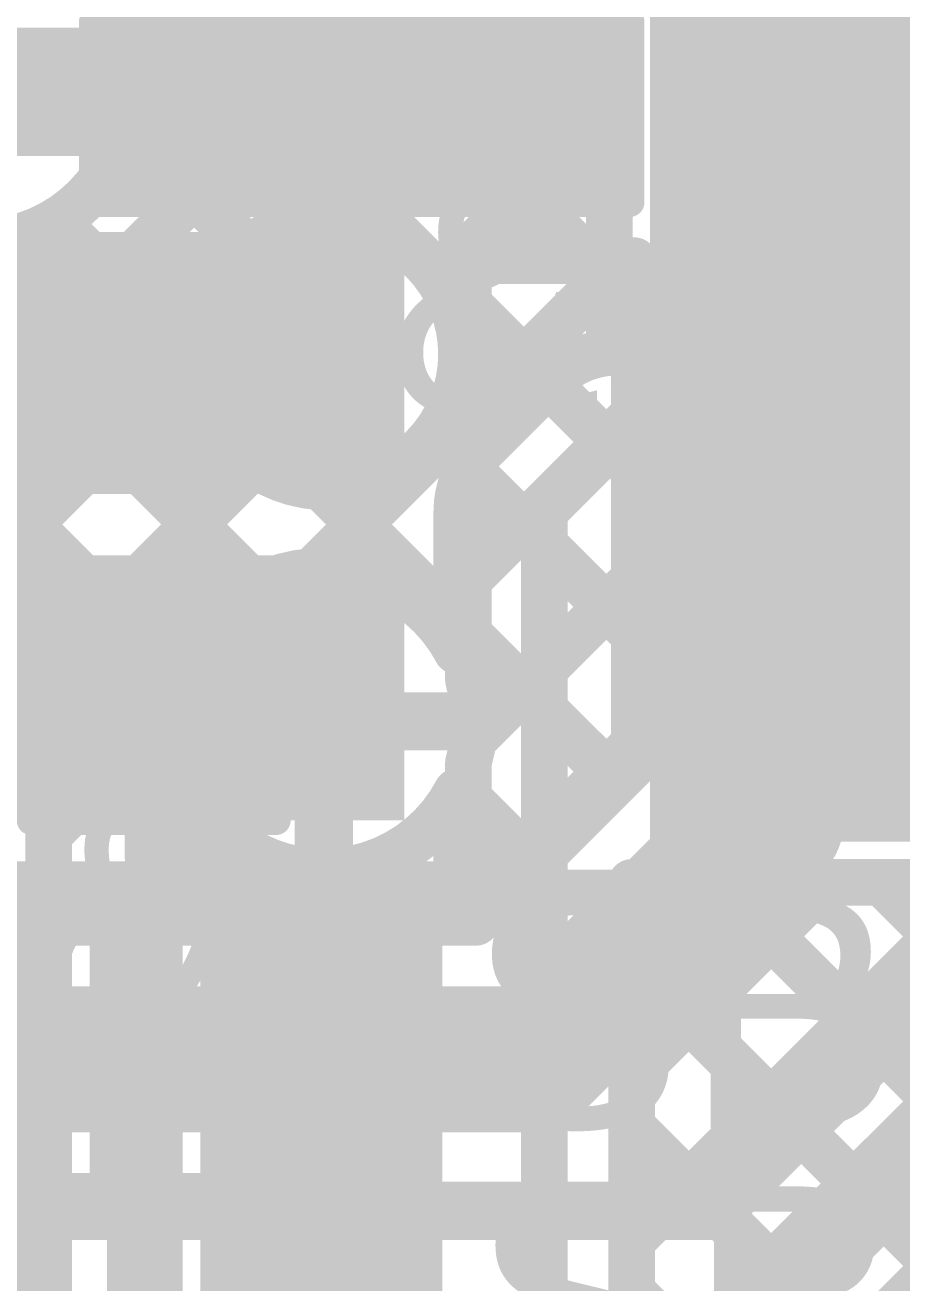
# Model space of a CAD drawing. Header units: millimetres. Extents: x -0.64 to 2.98, y -0.65 to 2.86.
# Drawn here: x 0.741 to 0.8914, y -0.0464 to 0.1695 of the extents above; entities that cross this region are included whole.
import ezdxf

# ---------------------------------------------------------------- set-up
doc = ezdxf.new("R2010")
doc.units = ezdxf.units.MM
doc.header["$MEASUREMENT"] = 0
for name, color, linetype in [('BottomLayer', 5, 'Continuous'), ('BottomOverlay', 54, 'Continuous'), ('BottomPaste', 16, 'Continuous'), ('BottomSolder', 6, 'Continuous'), ('Mechanical2', 216, 'Continuous'), ('TopLayer', 1, 'Continuous'), ('TopOverlay', 2, 'Continuous'), ('TopPaste', 8, 'Continuous'), ('TopSolder', 216, 'Continuous'), ('ViaHoleLayer', 16, 'Continuous')]:
    doc.layers.add(name, color=color, linetype=linetype)
doc.styles.add('Arial', font='', dxfattribs={"height": 0.2})
doc.styles.get('Arial').set_extended_font_data('Arial')

# ---------------------------------------------------------------- blocks, each defined once
blk = doc.blocks.new('SOLDER_BRIDGE_129')
at = {"layer": 'TopLayer'}
for points in [[(-0.045, -0.0175), (-0.045, 0.0175), (-0.015, 0.0175), (-0.015, -0.0175)], [(0.015, -0.0175), (0.015, 0.0175), (0.045, 0.0175), (0.045, -0.0175)]]:
    blk.add_hatch(color=1, dxfattribs=at).paths.add_polyline_path(points)
at = {"layer": 'TopPaste'}
for points in [[(-0.045, -0.0175), (-0.045, 0.0175), (-0.015, 0.0175), (-0.015, -0.0175)], [(0.015, -0.0175), (0.015, 0.0175), (0.045, 0.0175), (0.045, -0.0175)]]:
    blk.add_hatch(color=8, dxfattribs=at).paths.add_polyline_path(points)
at = {"layer": 'TopSolder'}
for points in [[(-0.049, -0.0215), (-0.049, 0.0215), (-0.011, 0.0215), (-0.011, -0.0215)], [(0.011, -0.0215), (0.011, 0.0215), (0.049, 0.0215), (0.049, -0.0215)]]:
    blk.add_hatch(color=216, dxfattribs=at).paths.add_polyline_path(points)
at = {"layer": 'TopOverlay', "const_width": 0.005}
for points in [[(-0.05, 0.022), (-0.05, -0.022)], [(0.05, 0.022), (-0.05, 0.022)], [(0.05, 0.022), (0.05, -0.022)], [(0.05, -0.022), (-0.05, -0.022)]]:
    blk.add_lwpolyline(points, dxfattribs=at)
at = {"layer": 'TopOverlay', "const_width": 0.0025}
for points in [[(-0.05125, 0.022, 1), (-0.04875, 0.022, 1)], [(-0.05125, 0.022, 1), (-0.04875, 0.022, 1)], [(0.04875, 0.022, 1), (0.05125, 0.022, 1)], [(0.04875, 0.022, 1), (0.05125, 0.022, 1)], [(-0.05125, -0.022, 1), (-0.04875, -0.022, 1)], [(-0.05125, -0.022, 1), (-0.04875, -0.022, 1)], [(0.04875, -0.022, 1), (0.05125, -0.022, 1)], [(0.04875, -0.022, 1), (0.05125, -0.022, 1)]]:
    blk.add_lwpolyline(points, format="xyb", close=True, dxfattribs=at)
blk = doc.blocks.new('PCM1865DBTR_289')
at = {"layer": 'TopLayer'}
for points in [[(0.1437, -0.02559), (0.08465, -0.02559), (0.08465, -0.01378), (0.1437, -0.01378)], [(0.1437, -0.04528), (0.08465, -0.04528), (0.08465, -0.03346), (0.1437, -0.03346)], [(0.1437, -0.06496), (0.08465, -0.06496), (0.08465, -0.05315), (0.1437, -0.05315)], [(0.1437, -0.08465), (0.08465, -0.08465), (0.08465, -0.07283), (0.1437, -0.07283)], [(0.1437, -0.10433), (0.08465, -0.10433), (0.08465, -0.09252), (0.1437, -0.09252)], [(0.1437, -0.12402), (0.08465, -0.12402), (0.08465, -0.1122), (0.1437, -0.1122)], [(0.1437, -0.1437), (0.08465, -0.1437), (0.08465, -0.13189), (0.1437, -0.13189)]]:
    blk.add_hatch(color=1, dxfattribs=at).paths.add_polyline_path(points)
at = {"layer": 'TopPaste'}
for points in [[(0.1437, -0.02559), (0.08465, -0.02559), (0.08465, -0.01378), (0.1437, -0.01378)], [(0.1437, -0.04528), (0.08465, -0.04528), (0.08465, -0.03346), (0.1437, -0.03346)], [(0.1437, -0.06496), (0.08465, -0.06496), (0.08465, -0.05315), (0.1437, -0.05315)], [(0.1437, -0.08465), (0.08465, -0.08465), (0.08465, -0.07283), (0.1437, -0.07283)], [(0.1437, -0.10433), (0.08465, -0.10433), (0.08465, -0.09252), (0.1437, -0.09252)], [(0.1437, -0.12402), (0.08465, -0.12402), (0.08465, -0.1122), (0.1437, -0.1122)], [(0.1437, -0.1437), (0.08465, -0.1437), (0.08465, -0.13189), (0.1437, -0.13189)]]:
    blk.add_hatch(color=8, dxfattribs=at).paths.add_polyline_path(points)
at = {"layer": 'TopSolder'}
for points in [[(0.1477, -0.00991), (0.08065, -0.00991), (0.08065, 0.00991), (0.1477, 0.00991)], [(0.1477, -0.02959), (0.08065, -0.02959), (0.08065, -0.00978), (0.1477, -0.00978)], [(0.1477, -0.04928), (0.08065, -0.04928), (0.08065, -0.02946), (0.1477, -0.02946)], [(0.1477, -0.06896), (0.08065, -0.06896), (0.08065, -0.04915), (0.1477, -0.04915)], [(0.1477, -0.08865), (0.08065, -0.08865), (0.08065, -0.06883), (0.1477, -0.06883)], [(0.1477, -0.10833), (0.08065, -0.10833), (0.08065, -0.08852), (0.1477, -0.08852)], [(0.1477, -0.12802), (0.08065, -0.12802), (0.08065, -0.1082), (0.1477, -0.1082)], [(0.1477, -0.1477), (0.08065, -0.1477), (0.08065, -0.12789), (0.1477, -0.12789)]]:
    blk.add_hatch(color=216, dxfattribs=at).paths.add_polyline_path(points)
at = {"layer": 'TopOverlay', "const_width": 0.005}
blk.add_lwpolyline([(-0.08, -0.155), (0.078, -0.155)], dxfattribs=at)
at = {"layer": 'TopOverlay', "const_width": 0.0025}
blk.add_lwpolyline([(0.07675, -0.155, 1), (0.07925, -0.155, 1)], format="xyb", close=True, dxfattribs=at)
blk = doc.blocks.new('SOLDER_BRIDGE_309')
at = {"layer": 'TopLayer'}
for points in [[(-0.045, -0.0175), (-0.045, 0.0175), (-0.015, 0.0175), (-0.015, -0.0175)], [(0.015, -0.0175), (0.015, 0.0175), (0.045, 0.0175), (0.045, -0.0175)]]:
    blk.add_hatch(color=1, dxfattribs=at).paths.add_polyline_path(points)
at = {"layer": 'TopPaste'}
for points in [[(-0.045, -0.0175), (-0.045, 0.0175), (-0.015, 0.0175), (-0.015, -0.0175)], [(0.015, -0.0175), (0.015, 0.0175), (0.045, 0.0175), (0.045, -0.0175)]]:
    blk.add_hatch(color=8, dxfattribs=at).paths.add_polyline_path(points)
at = {"layer": 'TopSolder'}
for points in [[(-0.049, -0.0215), (-0.049, 0.0215), (-0.011, 0.0215), (-0.011, -0.0215)], [(0.011, -0.0215), (0.011, 0.0215), (0.049, 0.0215), (0.049, -0.0215)]]:
    blk.add_hatch(color=216, dxfattribs=at).paths.add_polyline_path(points)
at = {"layer": 'TopOverlay', "const_width": 0.005}
for points in [[(-0.05, 0.022), (-0.05, -0.022)], [(0.05, 0.022), (-0.05, 0.022)], [(0.05, 0.022), (0.05, -0.022)], [(0.05, -0.022), (-0.05, -0.022)]]:
    blk.add_lwpolyline(points, dxfattribs=at)
at = {"layer": 'TopOverlay', "const_width": 0.0025}
for points in [[(-0.05125, 0.022, 1), (-0.04875, 0.022, 1)], [(-0.05125, 0.022, 1), (-0.04875, 0.022, 1)], [(0.04875, 0.022, 1), (0.05125, 0.022, 1)], [(0.04875, 0.022, 1), (0.05125, 0.022, 1)], [(-0.05125, -0.022, 1), (-0.04875, -0.022, 1)], [(-0.05125, -0.022, 1), (-0.04875, -0.022, 1)], [(0.04875, -0.022, 1), (0.05125, -0.022, 1)], [(0.04875, -0.022, 1), (0.05125, -0.022, 1)]]:
    blk.add_lwpolyline(points, format="xyb", close=True, dxfattribs=at)
blk = doc.blocks.new('CAP_0603_B_346')
at = {"layer": 'BottomLayer'}
for points in [[(-0.045, -0.0175), (-0.045, 0.0175), (-0.015, 0.0175), (-0.015, -0.0175)], [(0.015, -0.0175), (0.015, 0.0175), (0.045, 0.0175), (0.045, -0.0175)]]:
    blk.add_hatch(color=5, dxfattribs=at).paths.add_polyline_path(points)
at = {"layer": 'BottomPaste'}
for points in [[(-0.045, -0.0175), (-0.045, 0.0175), (-0.015, 0.0175), (-0.015, -0.0175)], [(0.015, -0.0175), (0.015, 0.0175), (0.045, 0.0175), (0.045, -0.0175)]]:
    blk.add_hatch(color=16, dxfattribs=at).paths.add_polyline_path(points)
at = {"layer": 'BottomSolder'}
for points in [[(-0.04736, -0.01986), (-0.04736, 0.01986), (-0.01264, 0.01986), (-0.01264, -0.01986)], [(0.01264, -0.01986), (0.01264, 0.01986), (0.04736, 0.01986), (0.04736, -0.01986)]]:
    blk.add_hatch(color=6, dxfattribs=at).paths.add_polyline_path(points)
at = {"layer": 'BottomOverlay', "const_width": 0.005}
for points in [[(-0.018, 0.021), (-0.049, 0.021)], [(-0.049, -0.021), (-0.049, 0.021)], [(0.049, 0.021), (0.018, 0.021)], [(0.049, -0.021), (0.049, 0.021)], [(-0.018, -0.021), (-0.049, -0.021)], [(0.049, -0.021), (0.018, -0.021)]]:
    blk.add_lwpolyline(points, dxfattribs=at)
at = {"layer": 'BottomOverlay', "const_width": 0.0025}
for points in [[(-0.05025, 0.021, 1), (-0.04775, 0.021, 1)], [(-0.05025, 0.021, 1), (-0.04775, 0.021, 1)], [(-0.01925, 0.021, 1), (-0.01675, 0.021, 1)], [(0.01675, 0.021, 1), (0.01925, 0.021, 1)], [(0.04775, 0.021, 1), (0.05025, 0.021, 1)], [(0.04775, 0.021, 1), (0.05025, 0.021, 1)], [(-0.05025, -0.021, 1), (-0.04775, -0.021, 1)], [(-0.05025, -0.021, 1), (-0.04775, -0.021, 1)], [(-0.01925, -0.021, 1), (-0.01675, -0.021, 1)], [(0.01675, -0.021, 1), (0.01925, -0.021, 1)], [(0.04775, -0.021, 1), (0.05025, -0.021, 1)], [(0.04775, -0.021, 1), (0.05025, -0.021, 1)]]:
    blk.add_lwpolyline(points, format="xyb", close=True, dxfattribs=at)
blk = doc.blocks.new('CAP_0603_B_348')
at = {"layer": 'BottomLayer'}
for points in [[(-0.045, -0.0175), (-0.045, 0.0175), (-0.015, 0.0175), (-0.015, -0.0175)], [(0.015, -0.0175), (0.015, 0.0175), (0.045, 0.0175), (0.045, -0.0175)]]:
    blk.add_hatch(color=5, dxfattribs=at).paths.add_polyline_path(points)
at = {"layer": 'BottomPaste'}
for points in [[(-0.045, -0.0175), (-0.045, 0.0175), (-0.015, 0.0175), (-0.015, -0.0175)], [(0.015, -0.0175), (0.015, 0.0175), (0.045, 0.0175), (0.045, -0.0175)]]:
    blk.add_hatch(color=16, dxfattribs=at).paths.add_polyline_path(points)
at = {"layer": 'BottomSolder'}
for points in [[(-0.04736, -0.01986), (-0.04736, 0.01986), (-0.01264, 0.01986), (-0.01264, -0.01986)], [(0.01264, -0.01986), (0.01264, 0.01986), (0.04736, 0.01986), (0.04736, -0.01986)]]:
    blk.add_hatch(color=6, dxfattribs=at).paths.add_polyline_path(points)
at = {"layer": 'BottomOverlay', "const_width": 0.005}
for points in [[(-0.049, -0.021), (-0.049, 0.021)], [(-0.018, 0.021), (-0.049, 0.021)], [(0.049, 0.021), (0.018, 0.021)], [(0.049, -0.021), (0.049, 0.021)], [(-0.018, -0.021), (-0.049, -0.021)], [(0.049, -0.021), (0.018, -0.021)]]:
    blk.add_lwpolyline(points, dxfattribs=at)
at = {"layer": 'BottomOverlay', "const_width": 0.0025}
for points in [[(-0.05025, 0.021, 1), (-0.04775, 0.021, 1)], [(-0.05025, 0.021, 1), (-0.04775, 0.021, 1)], [(-0.01925, 0.021, 1), (-0.01675, 0.021, 1)], [(0.01675, 0.021, 1), (0.01925, 0.021, 1)], [(0.04775, 0.021, 1), (0.05025, 0.021, 1)], [(0.04775, 0.021, 1), (0.05025, 0.021, 1)], [(-0.05025, -0.021, 1), (-0.04775, -0.021, 1)], [(-0.05025, -0.021, 1), (-0.04775, -0.021, 1)], [(-0.01925, -0.021, 1), (-0.01675, -0.021, 1)], [(0.01675, -0.021, 1), (0.01925, -0.021, 1)], [(0.04775, -0.021, 1), (0.05025, -0.021, 1)], [(0.04775, -0.021, 1), (0.05025, -0.021, 1)]]:
    blk.add_lwpolyline(points, format="xyb", close=True, dxfattribs=at)
blk = doc.blocks.new('CAP_0603_B_350')
at = {"layer": 'BottomLayer'}
for points in [[(-0.045, -0.0175), (-0.045, 0.0175), (-0.015, 0.0175), (-0.015, -0.0175)], [(0.015, -0.0175), (0.015, 0.0175), (0.045, 0.0175), (0.045, -0.0175)]]:
    blk.add_hatch(color=5, dxfattribs=at).paths.add_polyline_path(points)
at = {"layer": 'BottomPaste'}
for points in [[(-0.045, -0.0175), (-0.045, 0.0175), (-0.015, 0.0175), (-0.015, -0.0175)], [(0.015, -0.0175), (0.015, 0.0175), (0.045, 0.0175), (0.045, -0.0175)]]:
    blk.add_hatch(color=16, dxfattribs=at).paths.add_polyline_path(points)
at = {"layer": 'BottomSolder'}
for points in [[(-0.04736, -0.01986), (-0.04736, 0.01986), (-0.01264, 0.01986), (-0.01264, -0.01986)], [(0.01264, -0.01986), (0.01264, 0.01986), (0.04736, 0.01986), (0.04736, -0.01986)]]:
    blk.add_hatch(color=6, dxfattribs=at).paths.add_polyline_path(points)
at = {"layer": 'BottomOverlay', "const_width": 0.005}
for points in [[(-0.049, 0.021), (-0.018, 0.021)], [(-0.049, 0.021), (-0.049, -0.021)], [(0.018, 0.021), (0.049, 0.021)], [(0.049, 0.021), (0.049, -0.021)], [(-0.049, -0.021), (-0.018, -0.021)], [(0.018, -0.021), (0.049, -0.021)]]:
    blk.add_lwpolyline(points, dxfattribs=at)
at = {"layer": 'BottomOverlay', "const_width": 0.0025}
for points in [[(-0.05025, 0.021, 1), (-0.04775, 0.021, 1)], [(-0.05025, 0.021, 1), (-0.04775, 0.021, 1)], [(-0.01925, 0.021, 1), (-0.01675, 0.021, 1)], [(0.01675, 0.021, 1), (0.01925, 0.021, 1)], [(0.04775, 0.021, 1), (0.05025, 0.021, 1)], [(0.04775, 0.021, 1), (0.05025, 0.021, 1)], [(-0.05025, -0.021, 1), (-0.04775, -0.021, 1)], [(-0.05025, -0.021, 1), (-0.04775, -0.021, 1)], [(-0.01925, -0.021, 1), (-0.01675, -0.021, 1)], [(0.01675, -0.021, 1), (0.01925, -0.021, 1)], [(0.04775, -0.021, 1), (0.05025, -0.021, 1)], [(0.04775, -0.021, 1), (0.05025, -0.021, 1)]]:
    blk.add_lwpolyline(points, format="xyb", close=True, dxfattribs=at)

msp = doc.modelspace()

# ---------------------------------------------------------------- hatches: boundary and pattern name
at = {"layer": 'BottomLayer'}
for points in [[(0.754, 0.143), (0.842, 0.143), (0.842, 0.177), (0.754, 0.177)], [(0.735, 0.102), (0.806, 0.102), (0.806, 0.134), (0.735, 0.134)], [(0.701, 0.089), (0.806, 0.089), (0.806, 0.1155), (0.701, 0.1155)], [(0.632, 0.033), (0.806, 0.033), (0.806, 0.0785), (0.632, 0.0785)]]:
    msp.add_hatch(color=5, dxfattribs=at).paths.add_polyline_path(points)
h = msp.add_hatch(color=5, dxfattribs=at)
edge = h.paths.add_edge_path()
edge.add_arc((0.733, 0.158), 0.01181, 0, 360)
h = msp.add_hatch(color=5, dxfattribs=at)
edge = h.paths.add_edge_path()
edge.add_arc((0.793, 0.113), 0.01181, 0, 360)
h = msp.add_hatch(color=5, dxfattribs=at)
edge = h.paths.add_edge_path()
edge.add_arc((0.79218, 0.05), 0.01181, 0, 360)
h = msp.add_hatch(color=5, dxfattribs=at)
edge = h.paths.add_edge_path()
edge.add_arc((0.786, -0.008), 0.01181, 0, 360)
at = {"layer": 'BottomSolder'}
h = msp.add_hatch(color=6, dxfattribs=at)
edge = h.paths.add_edge_path()
edge.add_arc((0.793, 0.113), 0.00791, 0, 360)
h = msp.add_hatch(color=6, dxfattribs=at)
edge = h.paths.add_edge_path()
edge.add_arc((0.79218, 0.05), 0.00791, 0, 360)
h = msp.add_hatch(color=6, dxfattribs=at)
edge = h.paths.add_edge_path()
edge.add_arc((0.786, -0.008), 0.00791, 0, 360)
at = {"layer": 'TopLayer'}
h = msp.add_hatch(color=1, dxfattribs=at)
edge = h.paths.add_edge_path()
edge.add_arc((0.733, 0.158), 0.01181, 0, 360)
h = msp.add_hatch(color=1, dxfattribs=at)
edge = h.paths.add_edge_path()
edge.add_arc((0.793, 0.113), 0.01181, 0, 360)
h = msp.add_hatch(color=1, dxfattribs=at)
edge = h.paths.add_edge_path()
edge.add_arc((0.79218, 0.05), 0.01181, 0, 360)
h = msp.add_hatch(color=1, dxfattribs=at)
edge = h.paths.add_edge_path()
edge.add_arc((0.786, -0.008), 0.01181, 0, 360)
msp.add_hatch(color=1, dxfattribs=at).paths.add_polyline_path([(0.696, -0.08), (0.748, -0.08), (0.748, -0.038), (0.696, -0.038)])
at = {"layer": 'TopSolder'}
h = msp.add_hatch(color=216, dxfattribs=at)
edge = h.paths.add_edge_path()
edge.add_arc((0.793, 0.113), 0.00791, 0, 360)
h = msp.add_hatch(color=216, dxfattribs=at)
edge = h.paths.add_edge_path()
edge.add_arc((0.79218, 0.05), 0.00791, 0, 360)
h = msp.add_hatch(color=216, dxfattribs=at)
edge = h.paths.add_edge_path()
edge.add_arc((0.786, -0.008), 0.00791, 0, 360)
at = {"layer": 'ViaHoleLayer'}
h = msp.add_hatch(color=16, dxfattribs=at)
edge = h.paths.add_edge_path()
edge.add_arc((0.793, 0.113), 0.00591, 0, 360)
h = msp.add_hatch(color=16, dxfattribs=at)
edge = h.paths.add_edge_path()
edge.add_arc((0.79218, 0.05), 0.00591, 0, 360)
h = msp.add_hatch(color=16, dxfattribs=at)
edge = h.paths.add_edge_path()
edge.add_arc((0.786, -0.008), 0.00591, 0, 360)

# ---------------------------------------------------------------- linework, layer by layer
at = {"layer": 'BottomLayer'}
for points, const_width in [([(0.86894, 0.03294), (0.86894, 0.215)], 0.025), ([(0.77369, 0.15806), (0.77369, 0.18306)], 0.01), ([(0.82369, 0.15806), (0.82369, 0.18306)], 0.01), ([(0.70606, 0.158), (0.733, 0.158)], 0.022), ([(0.733, 0.158), (0.73303, 0.15803)], 0.022), ([(0.73303, 0.15803), (0.77366, 0.15803)], 0.022), ([(0.77366, 0.15803), (0.77369, 0.15806)], 0.022), ([(0.82369, 0.13306), (0.82369, 0.15806)], 0.01), ([(0.817, 0.10257), (0.8435, 0.12906)], 0.008), ([(0.817, 0.12906), (0.84544, 0.12906)], 0.008), ([(0.83782, 0.12906), (0.84544, 0.12145)], 0.008), ([(0.84544, 0.04267), (0.84544, 0.12906)], 0.008), ([(0.817, 0.091), (0.817, 0.1265)], 0.008), ([(0.817, 0.091), (0.817, 0.1265)], 0.008), ([(0.817, 0.1216), (0.84544, 0.09316)], 0.008), ([(0.753, 0.112), (0.75369, 0.11269)], 0.022), ([(0.79269, 0.11269), (0.793, 0.113)], 0.022), ([(0.817, 0.07428), (0.84544, 0.10272)], 0.008), ([(0.817, 0.09332), (0.84544, 0.06488)], 0.008), ([(0.817, 0.078), (0.817, 0.0895)], 0.008), ([(0.817, 0.078), (0.817, 0.0895)], 0.008), ([(0.817, 0.05709), (0.817, 0.078)], 0.008), ([(0.81779, 0.04679), (0.84544, 0.07444)], 0.008), ([(0.817, 0.06503), (0.8424, 0.03963)], 0.008), ([(0.763, 0.027), (0.763, 0.052)], 0.01), ([(0.79218, 0.05), (0.81399, 0.05)], 0.01), ([(0.79218, 0.02819), (0.79218, 0.05)], 0.01), ([(0.81479, 0.0155), (0.84544, 0.04615)], 0.008), ([(0.817, 0.022), (0.817, 0.04291)], 0.008), ([(0.81827, 0.0155), (0.84544, 0.04267)], 0.008), ([(0.828, -0.008), (0.86894, 0.03294)], 0.025), ([(0.817, 0.03675), (0.82826, 0.02549)], 0.008), ([(0.655, 0.022), (0.817, 0.022)], 0.008), ([(0.74689, 0.022), (0.75339, 0.0155)], 0.008), ([(0.75822, 0.0155), (0.76472, 0.022)], 0.008), ([(0.77518, 0.022), (0.78168, 0.0155)], 0.008), ([(0.7865, 0.0155), (0.793, 0.022)], 0.008), ([(0.80346, 0.022), (0.80996, 0.0155)], 0.008), ([(0.674, 0.0155), (0.786, 0.0155)], 0.008), ([(0.786, 0.0155), (0.81827, 0.0155)], 0.008), ([(0.859, -0.034), (0.9, 0.007)], 0.01), ([(0.674, -0.008), (0.786, -0.008)], 0.025), ([(0.786, -0.008), (0.828, -0.008)], 0.025), ([(0.86728, -0.054), (0.92, -0.00128)], 0.01), ([(0.68972, -0.034), (0.859, -0.034)], 0.01)]:
    msp.add_lwpolyline(points, dxfattribs=dict(at, const_width=const_width))
for points, const_width in [([(0.7275, 0.158, 1), (0.7385, 0.158, 1)], 0.011), ([(0.7275, 0.158, 1), (0.7385, 0.158, 1)], 0.011), ([(0.72753, 0.15803, 1), (0.73853, 0.15803, 1)], 0.011), ([(0.72753, 0.15803, 1), (0.73853, 0.15803, 1)], 0.011), ([(0.76816, 0.15803, 1), (0.77916, 0.15803, 1)], 0.011), ([(0.76816, 0.15803, 1), (0.77916, 0.15803, 1)], 0.011), ([(0.76819, 0.15806, 1), (0.77919, 0.15806, 1)], 0.011), ([(0.77119, 0.15806, 1), (0.77619, 0.15806, 1)], 0.005), ([(0.82119, 0.15806, 1), (0.82619, 0.15806, 1)], 0.005), ([(0.82119, 0.15806, 1), (0.82619, 0.15806, 1)], 0.005), ([(0.82119, 0.13306, 1), (0.82619, 0.13306, 1)], 0.005), ([(0.815, 0.12906, 1), (0.819, 0.12906, 1)], 0.004), ([(0.83582, 0.12906, 1), (0.83982, 0.12906, 1)], 0.004), ([(0.8415, 0.12906, 1), (0.8455, 0.12906, 1)], 0.004), ([(0.84344, 0.12906, 1), (0.84744, 0.12906, 1)], 0.004), ([(0.84344, 0.12906, 1), (0.84744, 0.12906, 1)], 0.004), ([(0.815, 0.1265, 1), (0.819, 0.1265, 1)], 0.004), ([(0.815, 0.1265, 1), (0.819, 0.1265, 1)], 0.004), ([(0.815, 0.1216, 1), (0.819, 0.1216, 1)], 0.004), ([(0.84344, 0.12145, 1), (0.84744, 0.12145, 1)], 0.004), ([(0.74819, 0.11269, 1), (0.75919, 0.11269, 1)], 0.011), ([(0.78719, 0.11269, 1), (0.79819, 0.11269, 1)], 0.011), ([(0.7875, 0.113, 1), (0.7985, 0.113, 1)], 0.011), ([(0.7475, 0.112, 1), (0.7585, 0.112, 1)], 0.011), ([(0.815, 0.10257, 1), (0.819, 0.10257, 1)], 0.004), ([(0.84344, 0.10272, 1), (0.84744, 0.10272, 1)], 0.004), ([(0.815, 0.09332, 1), (0.819, 0.09332, 1)], 0.004), ([(0.84344, 0.09316, 1), (0.84744, 0.09316, 1)], 0.004), ([(0.815, 0.091, 1), (0.819, 0.091, 1)], 0.004), ([(0.815, 0.091, 1), (0.819, 0.091, 1)], 0.004), ([(0.815, 0.0895, 1), (0.819, 0.0895, 1)], 0.004), ([(0.815, 0.0895, 1), (0.819, 0.0895, 1)], 0.004), ([(0.815, 0.078, 1), (0.819, 0.078, 1)], 0.004), ([(0.815, 0.078, 1), (0.819, 0.078, 1)], 0.004), ([(0.815, 0.078, 1), (0.819, 0.078, 1)], 0.004), ([(0.815, 0.07428, 1), (0.819, 0.07428, 1)], 0.004), ([(0.84344, 0.07444, 1), (0.84744, 0.07444, 1)], 0.004), ([(0.815, 0.06503, 1), (0.819, 0.06503, 1)], 0.004), ([(0.84344, 0.06488, 1), (0.84744, 0.06488, 1)], 0.004), ([(0.815, 0.05709, 1), (0.819, 0.05709, 1)], 0.004), ([(0.815, 0.05709, 1), (0.819, 0.05709, 1)], 0.004), ([(0.7605, 0.052, 1), (0.7655, 0.052, 1)], 0.005), ([(0.78968, 0.05, 1), (0.79468, 0.05, 1)], 0.005), ([(0.78968, 0.05, 1), (0.79468, 0.05, 1)], 0.005), ([(0.81149, 0.05, 1), (0.81649, 0.05, 1)], 0.005), ([(0.81599, 0.05, 1), (0.81999, 0.05, 1)], 0.004), ([(0.81599, 0.05, 1), (0.81999, 0.05, 1)], 0.004), ([(0.81579, 0.04679, 1), (0.81979, 0.04679, 1)], 0.004), ([(0.84344, 0.04615, 1), (0.84744, 0.04615, 1)], 0.004), ([(0.815, 0.04291, 1), (0.819, 0.04291, 1)], 0.004), ([(0.815, 0.04291, 1), (0.819, 0.04291, 1)], 0.004), ([(0.84344, 0.04267, 1), (0.84744, 0.04267, 1)], 0.004), ([(0.84344, 0.04267, 1), (0.84744, 0.04267, 1)], 0.004), ([(0.86269, 0.03294, 1), (0.87519, 0.03294, 1)], 0.0125), ([(0.86269, 0.03294, 1), (0.87519, 0.03294, 1)], 0.0125), ([(0.8404, 0.03963, 1), (0.8444, 0.03963, 1)], 0.004), ([(0.815, 0.03675, 1), (0.819, 0.03675, 1)], 0.004), ([(0.78968, 0.02819, 1), (0.79468, 0.02819, 1)], 0.005), ([(0.7605, 0.027, 1), (0.7655, 0.027, 1)], 0.005), ([(0.82626, 0.02549, 1), (0.83026, 0.02549, 1)], 0.004), ([(0.74489, 0.022, 1), (0.74889, 0.022, 1)], 0.004), ([(0.76272, 0.022, 1), (0.76672, 0.022, 1)], 0.004), ([(0.77318, 0.022, 1), (0.77718, 0.022, 1)], 0.004), ([(0.791, 0.022, 1), (0.795, 0.022, 1)], 0.004), ([(0.80146, 0.022, 1), (0.80546, 0.022, 1)], 0.004), ([(0.815, 0.022, 1), (0.819, 0.022, 1)], 0.004), ([(0.815, 0.022, 1), (0.819, 0.022, 1)], 0.004), ([(0.75139, 0.0155, 1), (0.75539, 0.0155, 1)], 0.004), ([(0.75622, 0.0155, 1), (0.76022, 0.0155, 1)], 0.004), ([(0.77968, 0.0155, 1), (0.78368, 0.0155, 1)], 0.004), ([(0.784, 0.0155, 1), (0.788, 0.0155, 1)], 0.004), ([(0.784, 0.0155, 1), (0.788, 0.0155, 1)], 0.004), ([(0.7845, 0.0155, 1), (0.7885, 0.0155, 1)], 0.004), ([(0.80796, 0.0155, 1), (0.81196, 0.0155, 1)], 0.004), ([(0.81279, 0.0155, 1), (0.81679, 0.0155, 1)], 0.004), ([(0.81627, 0.0155, 1), (0.82027, 0.0155, 1)], 0.004), ([(0.81627, 0.0155, 1), (0.82027, 0.0155, 1)], 0.004), ([(0.77975, -0.008, 1), (0.79225, -0.008, 1)], 0.0125), ([(0.77975, -0.008, 1), (0.79225, -0.008, 1)], 0.0125), ([(0.82175, -0.008, 1), (0.83425, -0.008, 1)], 0.0125), ([(0.82175, -0.008, 1), (0.83425, -0.008, 1)], 0.0125), ([(0.8565, -0.034, 1), (0.8615, -0.034, 1)], 0.005), ([(0.8565, -0.034, 1), (0.8615, -0.034, 1)], 0.005)]:
    msp.add_lwpolyline(points, format="xyb", close=True, dxfattribs=dict(at, const_width=const_width))
at = {"layer": 'BottomLayer', "const_width": 0.008}
for points in [[(0.817, 0.05709, -0.069641), (0.81799, 0.05)], [(0.81799, 0.05, -0.069641), (0.817, 0.04291)]]:
    msp.add_lwpolyline(points, format="xyb", dxfattribs=at)
at = {"layer": 'Mechanical2', "const_width": 0.01}
msp.add_lwpolyline([(1.75783, 2.80917, -6.230382), (0.64896, 2.81029)], format="xyb", dxfattribs=at)
at = {"layer": 'TopLayer'}
for points, const_width in [([(0.75758, 0.128), (0.8303, 0.20072)], 0.008), ([(0.75881, 0.15751), (0.80201, 0.20072)], 0.008), ([(0.76617, 0.20072), (0.84116, 0.12572)], 0.008), ([(0.79445, 0.20072), (0.84116, 0.154)], 0.008), ([(0.7463, 0.1923), (0.83069, 0.10791)], 0.008), ([(0.79367, 0.1358), (0.84116, 0.1833)], 0.008), ([(0.84116, 0.16016), (0.84116, 0.17428)], 0.008), ([(0.84116, 0.16016), (0.84116, 0.17428)], 0.008), ([(0.84116, 0.1546), (0.84116, 0.16016)], 0.008), ([(0.733, 0.158), (0.75481, 0.158)], 0.01), ([(0.81191, 0.12576), (0.84116, 0.15502)], 0.008), ([(0.84116, 0.14047), (0.84116, 0.1546)], 0.008), ([(0.84116, 0.14047), (0.84116, 0.1546)], 0.008), ([(0.75814, 0.15217), (0.77917, 0.13114)], 0.008), ([(0.84116, 0.13491), (0.84116, 0.14047)], 0.008), ([(0.88169, 0.13769), (0.95331, 0.13769)], 0.008), ([(0.74621, 0.13582), (0.75403, 0.128)], 0.008), ([(0.84116, 0.12079), (0.84116, 0.13491)], 0.008), ([(0.84116, 0.12079), (0.84116, 0.13491)], 0.008), ([(0.71121, 0.128), (0.77581, 0.128)], 0.008), ([(0.79017, 0.07573), (0.84116, 0.12673)], 0.008), ([(0.84116, 0.11523), (0.84116, 0.12079)], 0.008), ([(0.88169, 0.11801), (0.8817, 0.118)], 0.008), ([(0.8817, 0.118), (0.93963, 0.118)], 0.008), ([(0.705, 0.113), (0.793, 0.113)], 0.008), ([(0.8194, 0.09661), (0.83171, 0.10892)], 0.008), ([(0.69868, 0.09832), (0.747, 0.05)], 0.008), ([(0.72021, 0.098), (0.75321, 0.065)], 0.008), ([(0.72021, 0.098), (0.77581, 0.098)], 0.008), ([(0.72746, 0.098), (0.76046, 0.065)], 0.008), ([(0.73804, 0.08017), (0.75586, 0.098)], 0.008), ([(0.75575, 0.098), (0.78065, 0.07309)], 0.008), ([(0.81114, 0.09917), (0.81694, 0.09338)], 0.008), ([(0.83, 0.086), (0.84232, 0.09832)], 0.008), ([(0.84232, 0.09832), (0.88169, 0.09832)], 0.008), ([(0.75218, 0.06603), (0.78024, 0.09409)], 0.008), ([(0.79181, 0.09022), (0.815, 0.06703)], 0.008), ([(0.815, 0.06206), (0.815, 0.086)], 0.008), ([(0.83, -0.081), (0.83, 0.086)], 0.008), ([(0.88169, 0.07864), (0.92436, 0.07864)], 0.008), ([(0.79218, 0.05), (0.79218, 0.07181)], 0.01), ([(0.8107, 0.06798), (0.815, 0.07228)], 0.008), ([(0.75321, 0.065), (0.77118, 0.065)], 0.008), ([(0.88169, 0.05895), (0.92105, 0.05895)], 0.008), ([(0.747, 0.05), (0.79218, 0.05)], 0.008), ([(0.79218, 0.02819), (0.79218, 0.05)], 0.01), ([(0.88169, 0.03927), (0.91773, 0.03927)], 0.008), ([(0.815, 0.0205), (0.815, 0.03794)], 0.008), ([(0.745, 0.0205), (0.745, 0.03513)], 0.008), ([(0.745, 0.03057), (0.74943, 0.035)], 0.008), ([(0.747, 0.035), (0.77118, 0.035)], 0.008), ([(0.76218, 0.035), (0.77668, 0.0205)], 0.008), ([(0.756, 0.01328), (0.7742, 0.03148)], 0.008), ([(0.7915, 0.0205), (0.79539, 0.02439)], 0.008), ([(0.80005, 0.02542), (0.80496, 0.0205)], 0.008), ([(0.845, -0.081), (0.845, 0.02236)], 0.008), ([(0.845, 0.01743), (0.84993, 0.02236)], 0.008), ([(0.845, 0.02236), (0.91343, 0.02236)], 0.008), ([(0.845, -0.03914), (0.9065, 0.02236)], 0.008), ([(0.845, -0.01085), (0.87822, 0.02236)], 0.008), ([(0.85967, 0.02236), (0.91638, -0.03435)], 0.008), ([(0.88795, 0.02236), (0.916, -0.00568)], 0.008), ([(0.745, 0.0205), (0.756, 0.0205)], 0.008), ([(0.756, -0.027), (0.756, 0.0205)], 0.008), ([(0.764, 0.0205), (0.815, 0.0205)], 0.008), ([(0.764, -0.00197), (0.764, 0.0205)], 0.008), ([(0.756, 0.01289), (0.764, 0.00489)], 0.008), ([(0.845, 0.00875), (0.94065, -0.0869)], 0.008), ([(0.845, -0.06742), (0.916, 0.00358)], 0.008), ([(0.756, -0.015), (0.76319, -0.00781)], 0.008), ([(0.764, -0.0295), (0.764, -0.01403)], 0.008), ([(0.756, -0.01539), (0.764, -0.02339)], 0.008), ([(0.845, -0.01954), (0.91236, -0.0869)], 0.008), ([(0.85376, -0.08695), (0.916, -0.02471)], 0.008), ([(0.759, -0.08), (0.759, -0.027)], 0.008), ([(0.764, -0.0365), (0.764, -0.0295)], 0.008), ([(0.764, -0.0365), (0.764, -0.0295)], 0.008), ([(0.759, -0.04029), (0.764, -0.03529)], 0.008), ([(0.764, -0.062), (0.764, -0.0365)], 0.008), ([(0.759, -0.04667), (0.764, -0.05167)], 0.008), ([(0.845, -0.04782), (0.88408, -0.0869)], 0.008)]:
    msp.add_lwpolyline(points, dxfattribs=dict(at, const_width=const_width))
at = {"layer": 'TopLayer', "const_width": 0.008}
for points in [[(0.72875, 0.18346, -0.463488), (0.75881, 0.158)], [(0.75881, 0.158, -1.086242), (0.70754, 0.16225)], [(0.77581, 0.128, -0.692979), (0.81581, 0.113)], [(0.81581, 0.113, -0.692979), (0.77581, 0.098)], [(0.83172, 0.10893, -0.178908), (0.84116, 0.11328)], [(0.83172, 0.10893, -0.178762), (0.84116, 0.11328)], [(0.815, 0.086, -0.198912), (0.81939, 0.09661)], [(0.815, 0.086, -0.198764), (0.81939, 0.0966)], [(0.77118, 0.065, -0.557783), (0.815, 0.06206)], [(0.815, 0.03794, -0.557783), (0.77118, 0.035)], [(0.764, -0.01403, -0.13453), (0.764, -0.00197)]]:
    msp.add_lwpolyline(points, format="xyb", dxfattribs=at)
at = {"layer": 'TopLayer'}
for points, const_width in [([(0.83916, 0.16016, 1), (0.84316, 0.16016, 1)], 0.004), ([(0.83916, 0.16016, 1), (0.84316, 0.16016, 1)], 0.004), ([(0.83916, 0.16016, 1), (0.84316, 0.16016, 1)], 0.004), ([(0.75231, 0.158, 1), (0.75731, 0.158, 1)], 0.005), ([(0.75681, 0.158, 1), (0.76081, 0.158, 1)], 0.004), ([(0.75681, 0.158, 1), (0.76081, 0.158, 1)], 0.004), ([(0.75681, 0.15751, 1), (0.76081, 0.15751, 1)], 0.004), ([(0.83916, 0.15502, 1), (0.84316, 0.15502, 1)], 0.004), ([(0.83916, 0.1546, 1), (0.84316, 0.1546, 1)], 0.004), ([(0.83916, 0.1546, 1), (0.84316, 0.1546, 1)], 0.004), ([(0.83916, 0.1546, 1), (0.84316, 0.1546, 1)], 0.004), ([(0.83916, 0.154, 1), (0.84316, 0.154, 1)], 0.004), ([(0.75614, 0.15217, 1), (0.76014, 0.15217, 1)], 0.004), ([(0.83916, 0.14047, 1), (0.84316, 0.14047, 1)], 0.004), ([(0.83916, 0.14047, 1), (0.84316, 0.14047, 1)], 0.004), ([(0.83916, 0.14047, 1), (0.84316, 0.14047, 1)], 0.004), ([(0.87969, 0.13769, 1), (0.88369, 0.13769, 1)], 0.004), ([(0.74421, 0.13582, 1), (0.74821, 0.13582, 1)], 0.004), ([(0.79167, 0.1358, 1), (0.79567, 0.1358, 1)], 0.004), ([(0.83916, 0.13491, 1), (0.84316, 0.13491, 1)], 0.004), ([(0.83916, 0.13491, 1), (0.84316, 0.13491, 1)], 0.004), ([(0.83916, 0.13491, 1), (0.84316, 0.13491, 1)], 0.004), ([(0.77717, 0.13114, 1), (0.78117, 0.13114, 1)], 0.004), ([(0.75203, 0.128, 1), (0.75603, 0.128, 1)], 0.004), ([(0.75558, 0.128, 1), (0.75958, 0.128, 1)], 0.004), ([(0.77381, 0.128, 1), (0.77781, 0.128, 1)], 0.004), ([(0.77381, 0.128, 1), (0.77781, 0.128, 1)], 0.004), ([(0.80991, 0.12576, 1), (0.81391, 0.12576, 1)], 0.004), ([(0.83916, 0.12673, 1), (0.84316, 0.12673, 1)], 0.004), ([(0.83916, 0.12572, 1), (0.84316, 0.12572, 1)], 0.004), ([(0.83916, 0.12079, 1), (0.84316, 0.12079, 1)], 0.004), ([(0.83916, 0.12079, 1), (0.84316, 0.12079, 1)], 0.004), ([(0.83916, 0.12079, 1), (0.84316, 0.12079, 1)], 0.004), ([(0.87969, 0.11801, 1), (0.88369, 0.11801, 1)], 0.004), ([(0.8797, 0.118, 1), (0.8837, 0.118, 1)], 0.004), ([(0.8797, 0.118, 1), (0.8837, 0.118, 1)], 0.004), ([(0.83916, 0.11523, 1), (0.84316, 0.11523, 1)], 0.004), ([(0.791, 0.113, 1), (0.795, 0.113, 1)], 0.004), ([(0.81381, 0.113, 1), (0.81781, 0.113, 1)], 0.004), ([(0.81381, 0.113, 1), (0.81781, 0.113, 1)], 0.004), ([(0.83916, 0.11328, 1), (0.84316, 0.11328, 1)], 0.004), ([(0.83916, 0.11328, 1), (0.84316, 0.11328, 1)], 0.004), ([(0.82971, 0.10892, 1), (0.83371, 0.10892, 1)], 0.004), ([(0.82972, 0.10893, 1), (0.83372, 0.10893, 1)], 0.004), ([(0.82972, 0.10893, 1), (0.83372, 0.10893, 1)], 0.004), ([(0.82869, 0.10791, 1), (0.83269, 0.10791, 1)], 0.004), ([(0.75375, 0.098, 1), (0.75775, 0.098, 1)], 0.004), ([(0.75386, 0.098, 1), (0.75786, 0.098, 1)], 0.004), ([(0.77381, 0.098, 1), (0.77781, 0.098, 1)], 0.004), ([(0.77381, 0.098, 1), (0.77781, 0.098, 1)], 0.004), ([(0.80914, 0.09917, 1), (0.81314, 0.09917, 1)], 0.004), ([(0.84032, 0.09832, 1), (0.84432, 0.09832, 1)], 0.004), ([(0.84032, 0.09832, 1), (0.84432, 0.09832, 1)], 0.004), ([(0.87969, 0.09832, 1), (0.88369, 0.09832, 1)], 0.004), ([(0.81739, 0.09661, 1), (0.82139, 0.09661, 1)], 0.004), ([(0.81739, 0.0966, 1), (0.82139, 0.0966, 1)], 0.004), ([(0.8174, 0.09661, 1), (0.8214, 0.09661, 1)], 0.004), ([(0.77824, 0.09409, 1), (0.78224, 0.09409, 1)], 0.004), ([(0.81494, 0.09338, 1), (0.81894, 0.09338, 1)], 0.004), ([(0.78981, 0.09022, 1), (0.79381, 0.09022, 1)], 0.004), ([(0.813, 0.086, 1), (0.817, 0.086, 1)], 0.004), ([(0.813, 0.086, 1), (0.817, 0.086, 1)], 0.004), ([(0.813, 0.086, 1), (0.817, 0.086, 1)], 0.004), ([(0.828, 0.086, 1), (0.832, 0.086, 1)], 0.004), ([(0.828, 0.086, 1), (0.832, 0.086, 1)], 0.004), ([(0.73604, 0.08017, 1), (0.74004, 0.08017, 1)], 0.004), ([(0.87969, 0.07864, 1), (0.88369, 0.07864, 1)], 0.004), ([(0.78817, 0.07573, 1), (0.79217, 0.07573, 1)], 0.004), ([(0.77865, 0.07309, 1), (0.78265, 0.07309, 1)], 0.004), ([(0.78968, 0.07181, 1), (0.79468, 0.07181, 1)], 0.005), ([(0.813, 0.07228, 1), (0.817, 0.07228, 1)], 0.004), ([(0.8087, 0.06798, 1), (0.8127, 0.06798, 1)], 0.004), ([(0.75018, 0.06603, 1), (0.75418, 0.06603, 1)], 0.004), ([(0.813, 0.06703, 1), (0.817, 0.06703, 1)], 0.004), ([(0.75121, 0.065, 1), (0.75521, 0.065, 1)], 0.004), ([(0.75121, 0.065, 1), (0.75521, 0.065, 1)], 0.004), ([(0.75846, 0.065, 1), (0.76246, 0.065, 1)], 0.004), ([(0.76918, 0.065, 1), (0.77318, 0.065, 1)], 0.004), ([(0.76918, 0.065, 1), (0.77318, 0.065, 1)], 0.004), ([(0.813, 0.06206, 1), (0.817, 0.06206, 1)], 0.004), ([(0.813, 0.06206, 1), (0.817, 0.06206, 1)], 0.004), ([(0.87969, 0.05895, 1), (0.88369, 0.05895, 1)], 0.004), ([(0.745, 0.05, 1), (0.749, 0.05, 1)], 0.004), ([(0.745, 0.05, 1), (0.749, 0.05, 1)], 0.004), ([(0.78968, 0.05, 1), (0.79468, 0.05, 1)], 0.005), ([(0.78968, 0.05, 1), (0.79468, 0.05, 1)], 0.005), ([(0.79018, 0.05, 1), (0.79418, 0.05, 1)], 0.004), ([(0.87969, 0.03927, 1), (0.88369, 0.03927, 1)], 0.004), ([(0.813, 0.03794, 1), (0.817, 0.03794, 1)], 0.004), ([(0.813, 0.03794, 1), (0.817, 0.03794, 1)], 0.004), ([(0.743, 0.03513, 1), (0.747, 0.03513, 1)], 0.004), ([(0.745, 0.035, 1), (0.749, 0.035, 1)], 0.004), ([(0.74743, 0.035, 1), (0.75143, 0.035, 1)], 0.004), ([(0.76018, 0.035, 1), (0.76418, 0.035, 1)], 0.004), ([(0.76918, 0.035, 1), (0.77318, 0.035, 1)], 0.004), ([(0.76918, 0.035, 1), (0.77318, 0.035, 1)], 0.004), ([(0.743, 0.03057, 1), (0.747, 0.03057, 1)], 0.004), ([(0.7722, 0.03148, 1), (0.7762, 0.03148, 1)], 0.004), ([(0.78968, 0.02819, 1), (0.79468, 0.02819, 1)], 0.005), ([(0.79339, 0.02439, 1), (0.79739, 0.02439, 1)], 0.004), ([(0.79805, 0.02542, 1), (0.80205, 0.02542, 1)], 0.004), ([(0.843, 0.02236, 1), (0.847, 0.02236, 1)], 0.004), ([(0.843, 0.02236, 1), (0.847, 0.02236, 1)], 0.004), ([(0.84793, 0.02236, 1), (0.85193, 0.02236, 1)], 0.004), ([(0.85767, 0.02236, 1), (0.86167, 0.02236, 1)], 0.004), ([(0.87622, 0.02236, 1), (0.88022, 0.02236, 1)], 0.004), ([(0.88595, 0.02236, 1), (0.88995, 0.02236, 1)], 0.004), ([(0.743, 0.0205, 1), (0.747, 0.0205, 1)], 0.004), ([(0.743, 0.0205, 1), (0.747, 0.0205, 1)], 0.004), ([(0.754, 0.0205, 1), (0.758, 0.0205, 1)], 0.004), ([(0.754, 0.0205, 1), (0.758, 0.0205, 1)], 0.004), ([(0.762, 0.0205, 1), (0.766, 0.0205, 1)], 0.004), ([(0.762, 0.0205, 1), (0.766, 0.0205, 1)], 0.004), ([(0.77468, 0.0205, 1), (0.77868, 0.0205, 1)], 0.004), ([(0.7895, 0.0205, 1), (0.7935, 0.0205, 1)], 0.004), ([(0.80296, 0.0205, 1), (0.80696, 0.0205, 1)], 0.004), ([(0.813, 0.0205, 1), (0.817, 0.0205, 1)], 0.004), ([(0.813, 0.0205, 1), (0.817, 0.0205, 1)], 0.004), ([(0.843, 0.01743, 1), (0.847, 0.01743, 1)], 0.004), ([(0.754, 0.01328, 1), (0.758, 0.01328, 1)], 0.004), ([(0.754, 0.01289, 1), (0.758, 0.01289, 1)], 0.004), ([(0.843, 0.00875, 1), (0.847, 0.00875, 1)], 0.004), ([(0.762, 0.00489, 1), (0.766, 0.00489, 1)], 0.004), ([(0.762, -0.00197, 1), (0.766, -0.00197, 1)], 0.004), ([(0.762, -0.00197, 1), (0.766, -0.00197, 1)], 0.004), ([(0.76119, -0.00781, 1), (0.76519, -0.00781, 1)], 0.004), ([(0.843, -0.01085, 1), (0.847, -0.01085, 1)], 0.004), ([(0.762, -0.01403, 1), (0.766, -0.01403, 1)], 0.004), ([(0.762, -0.01403, 1), (0.766, -0.01403, 1)], 0.004), ([(0.754, -0.015, 1), (0.758, -0.015, 1)], 0.004), ([(0.754, -0.01539, 1), (0.758, -0.01539, 1)], 0.004), ([(0.843, -0.01954, 1), (0.847, -0.01954, 1)], 0.004), ([(0.762, -0.02339, 1), (0.766, -0.02339, 1)], 0.004), ([(0.754, -0.027, 1), (0.758, -0.027, 1)], 0.004), ([(0.757, -0.027, 1), (0.761, -0.027, 1)], 0.004), ([(0.762, -0.0295, 1), (0.766, -0.0295, 1)], 0.004), ([(0.762, -0.0295, 1), (0.766, -0.0295, 1)], 0.004), ([(0.762, -0.0295, 1), (0.766, -0.0295, 1)], 0.004), ([(0.762, -0.03529, 1), (0.766, -0.03529, 1)], 0.004), ([(0.762, -0.0365, 1), (0.766, -0.0365, 1)], 0.004), ([(0.762, -0.0365, 1), (0.766, -0.0365, 1)], 0.004), ([(0.762, -0.0365, 1), (0.766, -0.0365, 1)], 0.004), ([(0.757, -0.04029, 1), (0.761, -0.04029, 1)], 0.004), ([(0.843, -0.03914, 1), (0.847, -0.03914, 1)], 0.004), ([(0.757, -0.04667, 1), (0.761, -0.04667, 1)], 0.004), ([(0.843, -0.04782, 1), (0.847, -0.04782, 1)], 0.004)]:
    msp.add_lwpolyline(points, format="xyb", close=True, dxfattribs=dict(at, const_width=const_width))

# ---------------------------------------------------------------- block references
msp.add_blockref('PCM1865DBTR_289', (0.76752, 0.17706))
for name, p, rotation in [('CAP_0603_B_348', (0.77369, 0.18806), 270), ('CAP_0603_B_346', (0.82369, 0.18806), 270), ('CAP_0603_B_350', (0.763, 0.082), 90), ('SOLDER_BRIDGE_309', (0.76, -0.008), 180), ('SOLDER_BRIDGE_129', (0.76, -0.058), 180)]:
    msp.add_blockref(name, p, dxfattribs=dict(rotation=rotation))

# ---------------------------------------------------------------- texts
at = {"layer": 'BottomOverlay', "style": 'Arial'}
for p in [(0.80269, 0.10273), (0.742, -0.00334)]:
    msp.add_text('&', height=0.04, rotation=360, dxfattribs=at).set_placement(p)
at = {"layer": 'TopOverlay', "style": 'Arial'}
for s, p in [('SB28', (0.81669, -0.01979)), ('SB74', (0.8173, -0.06979))]:
    msp.add_text(s, height=0.04, dxfattribs=at).set_placement(p)

doc.saveas('drawing.dxf')
